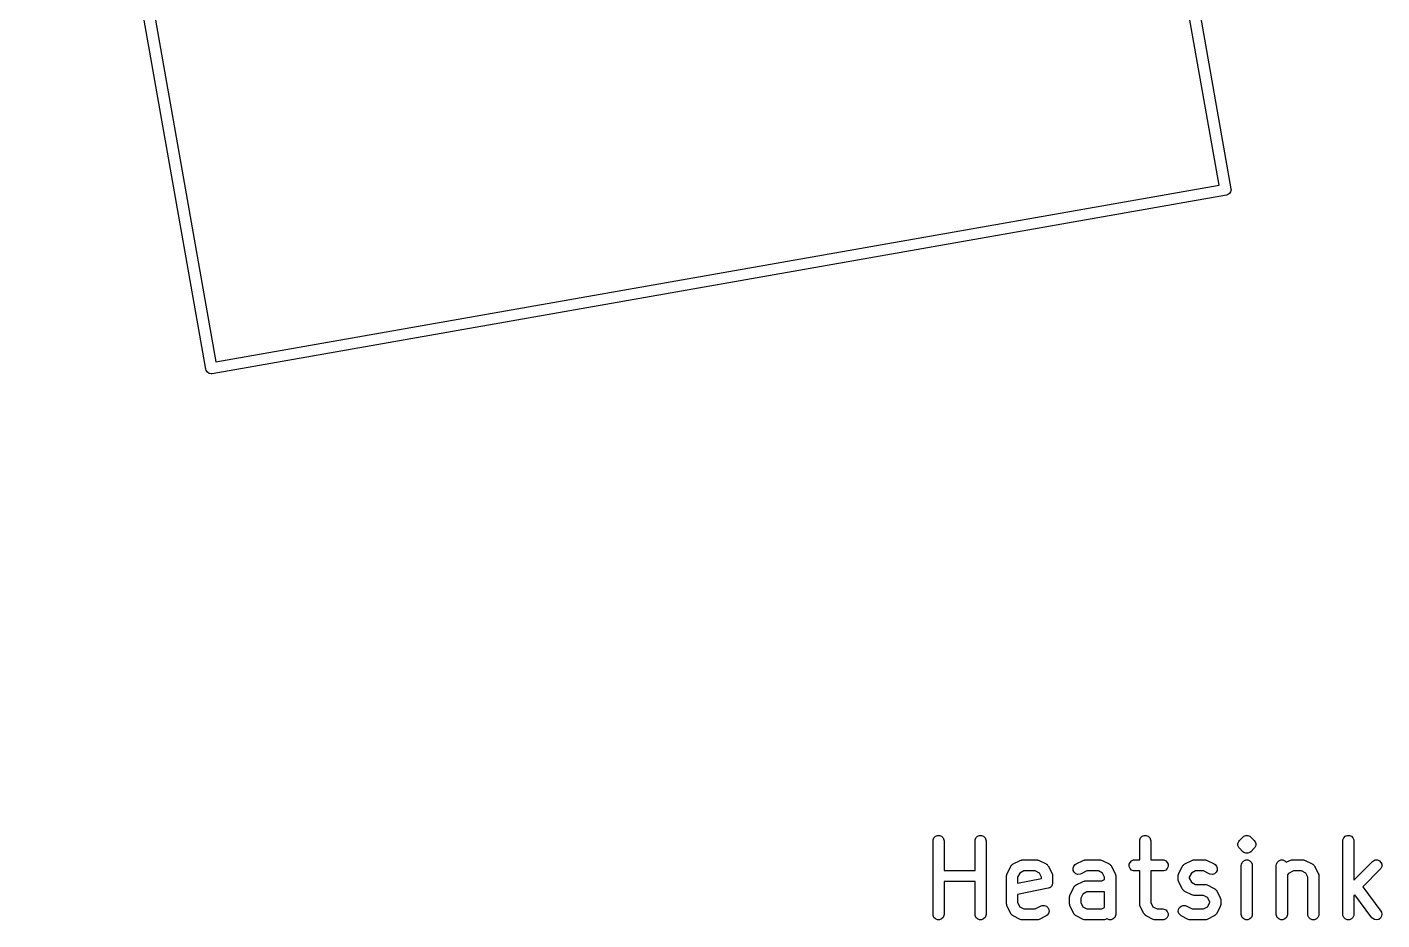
# Model space of a CAD drawing. Extents: x 2.7 to 14.1, y -9.5 to -1.1.
# Drawn here: x 8.771 to 9.497, y -7.531 to -7.053 of the extents above; entities that cross this region are included whole.
import ezdxf

# ---------------------------------------------------------------- set-up
doc = ezdxf.new("R2010")
doc.units = 0
doc.header["$MEASUREMENT"] = 0
doc.layers.add('BLACK', color=7, linetype='CONTINUOUS')

msp = doc.modelspace()

# ---------------------------------------------------------------- linework, layer by layer
at = {"layer": 'BLACK', "linetype": 'CONTINUOUS'}
for p, q in [((9.32009, -6.59646), (9.4158, -7.13926)), ((9.40947, -7.13738), (9.31478, -6.60039)), ((8.86717, -7.236), (8.77146, -6.69319)), ((8.77779, -6.69508), (8.87248, -7.23207)), ((8.87248, -7.23207), (9.40947, -7.13738)), ((9.41493, -7.14191), (9.41396, -7.14253)), ((9.41559, -7.14097), (9.41493, -7.14191)), ((9.41584, -7.13984), (9.41559, -7.14097)), ((9.4158, -7.13926), (9.41584, -7.13984)), ((9.41584, -7.13984), (9.41584, -7.13984)), ((9.4134, -7.14268), (8.87059, -7.2384)), ((9.41396, -7.14253), (9.4134, -7.14268)), ((8.86733, -7.23656), (8.86717, -7.236)), ((8.86795, -7.23753), (8.86733, -7.23656)), ((8.86889, -7.23819), (8.86795, -7.23753)), ((8.87002, -7.23844), (8.86889, -7.23819)), ((8.87059, -7.2384), (8.87002, -7.23844)), ((8.87002, -7.23844), (8.87002, -7.23844)), ((9.25634, -7.48861), (9.2564, -7.48803)), ((9.25634, -7.52798), (9.25634, -7.48861)), ((9.2564, -7.48803), (9.25684, -7.48697)), ((9.25684, -7.48697), (9.25765, -7.48615)), ((9.25765, -7.48615), (9.25872, -7.48571)), ((9.25872, -7.48571), (9.25987, -7.48571)), ((9.25987, -7.48571), (9.26093, -7.48615)), ((9.26093, -7.48615), (9.26175, -7.48697)), ((9.26175, -7.48697), (9.26219, -7.48803)), ((9.26219, -7.48803), (9.26224, -7.48861)), ((9.26224, -7.48861), (9.26224, -7.5044)), ((9.27884, -7.48861), (9.27889, -7.48803)), ((9.27884, -7.5044), (9.27884, -7.48861)), ((9.27889, -7.48803), (9.27933, -7.48697)), ((9.27933, -7.48697), (9.28015, -7.48615)), ((9.28015, -7.48615), (9.28121, -7.48571)), ((9.28121, -7.48571), (9.28236, -7.48571)), ((9.28236, -7.48571), (9.28343, -7.48615)), ((9.28343, -7.48615), (9.28424, -7.48697)), ((9.28424, -7.48697), (9.28468, -7.48803)), ((9.28468, -7.48803), (9.28474, -7.48861)), ((9.28474, -7.48861), (9.28474, -7.52798)), ((9.36695, -7.48861), (9.36701, -7.48803)), ((9.36695, -7.49878), (9.36695, -7.48861)), ((9.36701, -7.48803), (9.36745, -7.48697)), ((9.36745, -7.48697), (9.36826, -7.48615)), ((9.36826, -7.48615), (9.36933, -7.48571)), ((9.36933, -7.48571), (9.37048, -7.48571)), ((9.37048, -7.48571), (9.37154, -7.48615)), ((9.37154, -7.48615), (9.37236, -7.48697)), ((9.37236, -7.48697), (9.3728, -7.48803)), ((9.3728, -7.48803), (9.37286, -7.48861)), ((9.37286, -7.48861), (9.37286, -7.49878)), ((9.4195, -7.48991), (9.41994, -7.48884)), ((9.4195, -7.49106), (9.4195, -7.48991)), ((9.41994, -7.48884), (9.42031, -7.48839)), ((9.42031, -7.48839), (9.42218, -7.48652)), ((9.42218, -7.48652), (9.42263, -7.48615)), ((9.42263, -7.48615), (9.42369, -7.48571)), ((9.42369, -7.48571), (9.42485, -7.48571)), ((9.42485, -7.48571), (9.42485, -7.48571)), ((9.42485, -7.48571), (9.42591, -7.48615)), ((9.42591, -7.48615), (9.42636, -7.48652)), ((9.42636, -7.48652), (9.42823, -7.48839)), ((9.42823, -7.48839), (9.4286, -7.48884)), ((9.4286, -7.48884), (9.42874, -7.48918)), ((9.42874, -7.48918), (9.42904, -7.48991)), ((9.42904, -7.48991), (9.42904, -7.49106)), ((9.47569, -7.48861), (9.47574, -7.48803)), ((9.47569, -7.52798), (9.47569, -7.48861)), ((9.47574, -7.48803), (9.47618, -7.48697)), ((9.47618, -7.48697), (9.477, -7.48615)), ((9.477, -7.48615), (9.47806, -7.48571)), ((9.47806, -7.48571), (9.47922, -7.48571)), ((9.47922, -7.48571), (9.48028, -7.48615)), ((9.48028, -7.48615), (9.48109, -7.48697)), ((9.48109, -7.48697), (9.48154, -7.48803)), ((9.48154, -7.48803), (9.48159, -7.48861)), ((9.48159, -7.48861), (9.48159, -7.5096)), ((9.41994, -7.49212), (9.4195, -7.49106)), ((9.42031, -7.49257), (9.41994, -7.49212)), ((9.42218, -7.49444), (9.42031, -7.49257)), ((9.42263, -7.49481), (9.42218, -7.49444)), ((9.42369, -7.49525), (9.42263, -7.49481)), ((9.42485, -7.49525), (9.42369, -7.49525)), ((9.42369, -7.49525), (9.42369, -7.49525)), ((9.42591, -7.49481), (9.42485, -7.49525)), ((9.42485, -7.49525), (9.42485, -7.49525)), ((9.42636, -7.49444), (9.42591, -7.49481)), ((9.42823, -7.49257), (9.42636, -7.49444)), ((9.4286, -7.49212), (9.42823, -7.49257)), ((9.42904, -7.49106), (9.4286, -7.49212)), ((9.26224, -7.5044), (9.27884, -7.5044)), ((9.29602, -7.50603), (9.2979, -7.50228)), ((9.2979, -7.50228), (9.29796, -7.50219)), ((9.29796, -7.50219), (9.29797, -7.50214)), ((9.29797, -7.50214), (9.29802, -7.50209)), ((9.29802, -7.50209), (9.2982, -7.50179)), ((9.2982, -7.50179), (9.29848, -7.50155)), ((9.29848, -7.50155), (9.29873, -7.50127)), ((9.29873, -7.50127), (9.29902, -7.50109)), ((9.29902, -7.50109), (9.29907, -7.50104)), ((9.29907, -7.50104), (9.29912, -7.50102)), ((9.29912, -7.50102), (9.29922, -7.50096)), ((9.29922, -7.50096), (9.30297, -7.49909)), ((9.30498, -7.50468), (9.30274, -7.50581)), ((9.30297, -7.49909), (9.30351, -7.49888)), ((9.30351, -7.49888), (9.30361, -7.49887)), ((9.30361, -7.49887), (9.30371, -7.49883)), ((9.30371, -7.49883), (9.30429, -7.49878)), ((9.30429, -7.49878), (9.31178, -7.49878)), ((9.31109, -7.50468), (9.30498, -7.50468)), ((9.31333, -7.50581), (9.31109, -7.50468)), ((9.31178, -7.49878), (9.31236, -7.49883)), ((9.31236, -7.49883), (9.31246, -7.49887)), ((9.31246, -7.49887), (9.31256, -7.49888)), ((9.31256, -7.49888), (9.31311, -7.49909)), ((9.31311, -7.49909), (9.31685, -7.50096)), ((9.31685, -7.50096), (9.31695, -7.50102)), ((9.31695, -7.50102), (9.317, -7.50104)), ((9.317, -7.50104), (9.31705, -7.50109)), ((9.31705, -7.50109), (9.31734, -7.50127)), ((9.31734, -7.50127), (9.31759, -7.50155)), ((9.31759, -7.50155), (9.31787, -7.50179)), ((9.31787, -7.50179), (9.31805, -7.50209)), ((9.31805, -7.50209), (9.3181, -7.50214)), ((9.3181, -7.50214), (9.31811, -7.50219)), ((9.31811, -7.50219), (9.31818, -7.50228)), ((9.31818, -7.50228), (9.32005, -7.50603)), ((9.33135, -7.50324), (9.33172, -7.50214)), ((9.33143, -7.50439), (9.33135, -7.50324)), ((9.33195, -7.50542), (9.33143, -7.50439)), ((9.33172, -7.50214), (9.33247, -7.50127)), ((9.33247, -7.50127), (9.33296, -7.50096)), ((9.33296, -7.50096), (9.33671, -7.49909)), ((9.33873, -7.50468), (9.3356, -7.50625)), ((9.33671, -7.49909), (9.33725, -7.49888)), ((9.33725, -7.49888), (9.33736, -7.49887)), ((9.33736, -7.49887), (9.33746, -7.49883)), ((9.33746, -7.49883), (9.33803, -7.49878)), ((9.33803, -7.49878), (9.34553, -7.49878)), ((9.34483, -7.50468), (9.33873, -7.50468)), ((9.34708, -7.50581), (9.34483, -7.50468)), ((9.34553, -7.49878), (9.34611, -7.49883)), ((9.34611, -7.49883), (9.3462, -7.49887)), ((9.3462, -7.49887), (9.34631, -7.49888)), ((9.34631, -7.49888), (9.34685, -7.49909)), ((9.34685, -7.49909), (9.3506, -7.50096)), ((9.3506, -7.50096), (9.3507, -7.50102)), ((9.3507, -7.50102), (9.35074, -7.50104)), ((9.35074, -7.50104), (9.3508, -7.50109)), ((9.3508, -7.50109), (9.35109, -7.50127)), ((9.35109, -7.50127), (9.35133, -7.50155)), ((9.35133, -7.50155), (9.35161, -7.50179)), ((9.35161, -7.50179), (9.3518, -7.50209)), ((9.3518, -7.50209), (9.35185, -7.50214)), ((9.35185, -7.50214), (9.35186, -7.50219)), ((9.35186, -7.50219), (9.35192, -7.50228)), ((9.35192, -7.50228), (9.3538, -7.50603)), ((9.36138, -7.50115), (9.36182, -7.50009)), ((9.36138, -7.50231), (9.36138, -7.50115)), ((9.36182, -7.50337), (9.36138, -7.50231)), ((9.36182, -7.50009), (9.36264, -7.49928)), ((9.36264, -7.50419), (9.36182, -7.50337)), ((9.36264, -7.49928), (9.3637, -7.49883)), ((9.3637, -7.50463), (9.36264, -7.50419)), ((9.3637, -7.49883), (9.36428, -7.49878)), ((9.36428, -7.50468), (9.3637, -7.50463)), ((9.36428, -7.49878), (9.36695, -7.49878)), ((9.36695, -7.50468), (9.36428, -7.50468)), ((9.36695, -7.52235), (9.36695, -7.50468)), ((9.37286, -7.49878), (9.37928, -7.49878)), ((9.37928, -7.50468), (9.37286, -7.50468)), ((9.37286, -7.50468), (9.37286, -7.52166)), ((9.37928, -7.49878), (9.37985, -7.49883)), ((9.37985, -7.50463), (9.37928, -7.50468)), ((9.37985, -7.49883), (9.38092, -7.49928)), ((9.38092, -7.50419), (9.37985, -7.50463)), ((9.38092, -7.49928), (9.38173, -7.50009)), ((9.38173, -7.50337), (9.38092, -7.50419)), ((9.38173, -7.50009), (9.38217, -7.50115)), ((9.38217, -7.50231), (9.38173, -7.50337)), ((9.38217, -7.50115), (9.38217, -7.50231)), ((9.38788, -7.50603), (9.38976, -7.50228)), ((9.38976, -7.50228), (9.38982, -7.50219)), ((9.38982, -7.50219), (9.38983, -7.50214)), ((9.38983, -7.50214), (9.38988, -7.50209)), ((9.38988, -7.50209), (9.39007, -7.50179)), ((9.39007, -7.50179), (9.39035, -7.50155)), ((9.39035, -7.50155), (9.39059, -7.50127)), ((9.39059, -7.50127), (9.39088, -7.50109)), ((9.39088, -7.50109), (9.39094, -7.50104)), ((9.39094, -7.50104), (9.39098, -7.50102)), ((9.39098, -7.50102), (9.39108, -7.50096)), ((9.39108, -7.50096), (9.39483, -7.49909)), ((9.39685, -7.50468), (9.3946, -7.50581)), ((9.39483, -7.49909), (9.39537, -7.49888)), ((9.39537, -7.49888), (9.39548, -7.49887)), ((9.39548, -7.49887), (9.39557, -7.49883)), ((9.39557, -7.49883), (9.39615, -7.49878)), ((9.39615, -7.49878), (9.40177, -7.49878)), ((9.40108, -7.50468), (9.39685, -7.50468)), ((9.4042, -7.50625), (9.40108, -7.50468)), ((9.40177, -7.49878), (9.40235, -7.49883)), ((9.40235, -7.49883), (9.40245, -7.49887)), ((9.40245, -7.49887), (9.40255, -7.49888)), ((9.40255, -7.49888), (9.40309, -7.49909)), ((9.40309, -7.49909), (9.40684, -7.50096)), ((9.40684, -7.50096), (9.40733, -7.50127)), ((9.40733, -7.50127), (9.40809, -7.50214)), ((9.40837, -7.50439), (9.40786, -7.50542)), ((9.40809, -7.50214), (9.40845, -7.50324)), ((9.40845, -7.50324), (9.40837, -7.50439)), ((9.42132, -7.50173), (9.42137, -7.50115)), ((9.42132, -7.52798), (9.42132, -7.50173)), ((9.42137, -7.50115), (9.42182, -7.50009)), ((9.42182, -7.50009), (9.42263, -7.49928)), ((9.42263, -7.49928), (9.42369, -7.49883)), ((9.42369, -7.49883), (9.42485, -7.49883)), ((9.42485, -7.49883), (9.42591, -7.49928)), ((9.42591, -7.49928), (9.42673, -7.50009)), ((9.42673, -7.50009), (9.42717, -7.50115)), ((9.42717, -7.50115), (9.42722, -7.50173)), ((9.42722, -7.50173), (9.42722, -7.52798)), ((9.44007, -7.50173), (9.44012, -7.50115)), ((9.44007, -7.52798), (9.44007, -7.50173)), ((9.44012, -7.50115), (9.44056, -7.50009)), ((9.44056, -7.50009), (9.44138, -7.49928)), ((9.44138, -7.49928), (9.44244, -7.49883)), ((9.44244, -7.49883), (9.44359, -7.49883)), ((9.44359, -7.49883), (9.44466, -7.49928)), ((9.44466, -7.49928), (9.44542, -7.50004)), ((9.44542, -7.50004), (9.44732, -7.49909)), ((9.44934, -7.50468), (9.44664, -7.50603)), ((9.44732, -7.49909), (9.44786, -7.49888)), ((9.44786, -7.49888), (9.44797, -7.49887)), ((9.44797, -7.49887), (9.44807, -7.49883)), ((9.44807, -7.49883), (9.44864, -7.49878)), ((9.44864, -7.49878), (9.45427, -7.49878)), ((9.45357, -7.50468), (9.44934, -7.50468)), ((9.45582, -7.50581), (9.45357, -7.50468)), ((9.45427, -7.49878), (9.45484, -7.49883)), ((9.45484, -7.49883), (9.45494, -7.49887)), ((9.45494, -7.49887), (9.45505, -7.49888)), ((9.45505, -7.49888), (9.45559, -7.49909)), ((9.45559, -7.49909), (9.45934, -7.50096)), ((9.45934, -7.50096), (9.45943, -7.50102)), ((9.45943, -7.50102), (9.45948, -7.50104)), ((9.45948, -7.50104), (9.45954, -7.50109)), ((9.45954, -7.50109), (9.45983, -7.50127)), ((9.45983, -7.50127), (9.46007, -7.50155)), ((9.46007, -7.50155), (9.46035, -7.50179)), ((9.46035, -7.50179), (9.46053, -7.50209)), ((9.46053, -7.50209), (9.46058, -7.50214)), ((9.46058, -7.50214), (9.4606, -7.50219)), ((9.4606, -7.50219), (9.46066, -7.50228)), ((9.46066, -7.50228), (9.46253, -7.50603)), ((9.48159, -7.5096), (9.49155, -7.49964)), ((9.49573, -7.50382), (9.48629, -7.51326)), ((9.49155, -7.49964), (9.492, -7.49928)), ((9.492, -7.49928), (9.49306, -7.49883)), ((9.49306, -7.49883), (9.49421, -7.49883)), ((9.49421, -7.49883), (9.49528, -7.49928)), ((9.49528, -7.49928), (9.49609, -7.50009)), ((9.49609, -7.50337), (9.49573, -7.50382)), ((9.49609, -7.50009), (9.49653, -7.50115)), ((9.49653, -7.50231), (9.49609, -7.50337)), ((9.49653, -7.50115), (9.49653, -7.50231)), ((9.27884, -7.51031), (9.26224, -7.51031)), ((9.26224, -7.51031), (9.26224, -7.52798)), ((9.27884, -7.52798), (9.27884, -7.51031)), ((9.29571, -7.50735), (9.29577, -7.50678)), ((9.29571, -7.52235), (9.29571, -7.50735)), ((9.29577, -7.50678), (9.29581, -7.50668)), ((9.29581, -7.50657), (9.29602, -7.50603)), ((9.29581, -7.50668), (9.29581, -7.50657)), ((9.30274, -7.50581), (9.30161, -7.50805)), ((9.30161, -7.50805), (9.30161, -7.51125)), ((9.30161, -7.51125), (9.31446, -7.50868)), ((9.31446, -7.50805), (9.31333, -7.50581)), ((9.31446, -7.50868), (9.31446, -7.50805)), ((9.32014, -7.51223), (9.31998, -7.51247)), ((9.32005, -7.50603), (9.32026, -7.50657)), ((9.32019, -7.51195), (9.32014, -7.51223)), ((9.32031, -7.51168), (9.32019, -7.51195)), ((9.32026, -7.50657), (9.32026, -7.50668)), ((9.32026, -7.50668), (9.32031, -7.50678)), ((9.32031, -7.50678), (9.32036, -7.50735)), ((9.32036, -7.5111), (9.32031, -7.51168)), ((9.32036, -7.50735), (9.32036, -7.5111)), ((9.33282, -7.50617), (9.33195, -7.50542)), ((9.33391, -7.50653), (9.33282, -7.50617)), ((9.33282, -7.51229), (9.33287, -7.51227)), ((9.33287, -7.51227), (9.33296, -7.51221)), ((9.33296, -7.51221), (9.33671, -7.51034)), ((9.33506, -7.50645), (9.33391, -7.50653)), ((9.3356, -7.50625), (9.33506, -7.50645)), ((9.33671, -7.51034), (9.33725, -7.51013)), ((9.33725, -7.51013), (9.33736, -7.51012)), ((9.33736, -7.51012), (9.33746, -7.51008)), ((9.33746, -7.51008), (9.33803, -7.51003)), ((9.33803, -7.51003), (9.34671, -7.51003)), ((9.34671, -7.51003), (9.3482, -7.50928)), ((9.3482, -7.50805), (9.34708, -7.50581)), ((9.3482, -7.50928), (9.3482, -7.50805)), ((9.3538, -7.50603), (9.354, -7.50657)), ((9.354, -7.50657), (9.35401, -7.50668)), ((9.35401, -7.50668), (9.35405, -7.50678)), ((9.35405, -7.50678), (9.35411, -7.50735)), ((9.35411, -7.50735), (9.35411, -7.52798)), ((9.38757, -7.50735), (9.38763, -7.50678)), ((9.38757, -7.50923), (9.38757, -7.50735)), ((9.38763, -7.50981), (9.38757, -7.50923)), ((9.38763, -7.50678), (9.38767, -7.50668)), ((9.38767, -7.5099), (9.38763, -7.50981)), ((9.38767, -7.50668), (9.38768, -7.50657)), ((9.38768, -7.51001), (9.38767, -7.5099)), ((9.38768, -7.50657), (9.38788, -7.50603)), ((9.38788, -7.51055), (9.38768, -7.51001)), ((9.38976, -7.5143), (9.38788, -7.51055)), ((9.3946, -7.50581), (9.39348, -7.50805)), ((9.39348, -7.50805), (9.39348, -7.50853)), ((9.39348, -7.50853), (9.3946, -7.51078)), ((9.3946, -7.51078), (9.39685, -7.5119)), ((9.39685, -7.5119), (9.40177, -7.5119)), ((9.40177, -7.5119), (9.40235, -7.51196)), ((9.40235, -7.51196), (9.40245, -7.512)), ((9.40245, -7.512), (9.40255, -7.51201)), ((9.40255, -7.51201), (9.40309, -7.51221)), ((9.40309, -7.51221), (9.40684, -7.51409)), ((9.40474, -7.50645), (9.4042, -7.50625)), ((9.40589, -7.50653), (9.40474, -7.50645)), ((9.40699, -7.50617), (9.40589, -7.50653)), ((9.40786, -7.50542), (9.40699, -7.50617)), ((9.44664, -7.50603), (9.44597, -7.5067)), ((9.44597, -7.5067), (9.44597, -7.52798)), ((9.45694, -7.50805), (9.45582, -7.50581)), ((9.45694, -7.52798), (9.45694, -7.50805)), ((9.46253, -7.50603), (9.46274, -7.50657)), ((9.46274, -7.50657), (9.46275, -7.50668)), ((9.46275, -7.50668), (9.46279, -7.50678)), ((9.46279, -7.50678), (9.46284, -7.50735)), ((9.46284, -7.50735), (9.46284, -7.52798)), ((9.31799, -7.514), (9.30161, -7.51727)), ((9.30161, -7.51727), (9.30161, -7.52166)), ((9.31854, -7.51383), (9.31799, -7.514)), ((9.31878, -7.51367), (9.31854, -7.51383)), ((9.31905, -7.51356), (9.31878, -7.51367)), ((9.31926, -7.51335), (9.31905, -7.51356)), ((9.3195, -7.51319), (9.31926, -7.51335)), ((9.31966, -7.51295), (9.3195, -7.51319)), ((9.31986, -7.51274), (9.31966, -7.51295)), ((9.31998, -7.51247), (9.31986, -7.51274)), ((9.32945, -7.5186), (9.32951, -7.51803)), ((9.32945, -7.52235), (9.32945, -7.5186)), ((9.32951, -7.51803), (9.32955, -7.51793)), ((9.32955, -7.51793), (9.32956, -7.51782)), ((9.32956, -7.51782), (9.32977, -7.51728)), ((9.32977, -7.51728), (9.33164, -7.51353)), ((9.33164, -7.51353), (9.3317, -7.51344)), ((9.3317, -7.51344), (9.33172, -7.51339)), ((9.33172, -7.51339), (9.33177, -7.51333)), ((9.33177, -7.51333), (9.33195, -7.51304)), ((9.33195, -7.51304), (9.33223, -7.5128)), ((9.33223, -7.5128), (9.33247, -7.51252)), ((9.33247, -7.51252), (9.33276, -7.51234)), ((9.33276, -7.51234), (9.33282, -7.51229)), ((9.33648, -7.51705), (9.33536, -7.5193)), ((9.33536, -7.5193), (9.33536, -7.52166)), ((9.33873, -7.51593), (9.33648, -7.51705)), ((9.34741, -7.51593), (9.33873, -7.51593)), ((9.34798, -7.51587), (9.34741, -7.51593)), ((9.34808, -7.51583), (9.34798, -7.51587)), ((9.34819, -7.51583), (9.34808, -7.51583)), ((9.3482, -7.51582), (9.34819, -7.51583)), ((9.3482, -7.52428), (9.3482, -7.51582)), ((9.38982, -7.5144), (9.38976, -7.5143)), ((9.38983, -7.51444), (9.38982, -7.5144)), ((9.38988, -7.5145), (9.38983, -7.51444)), ((9.39007, -7.51479), (9.38988, -7.5145)), ((9.39035, -7.51503), (9.39007, -7.51479)), ((9.39059, -7.51531), (9.39035, -7.51503)), ((9.39088, -7.5155), (9.39059, -7.51531)), ((9.39094, -7.51554), (9.39088, -7.5155)), ((9.39098, -7.51556), (9.39094, -7.51554)), ((9.39108, -7.51562), (9.39098, -7.51556)), ((9.39483, -7.51749), (9.39108, -7.51562)), ((9.39537, -7.5177), (9.39483, -7.51749)), ((9.39548, -7.51771), (9.39537, -7.5177)), ((9.39557, -7.51775), (9.39548, -7.51771)), ((9.39615, -7.51781), (9.39557, -7.51775)), ((9.40108, -7.51781), (9.39615, -7.51781)), ((9.40332, -7.51893), (9.40108, -7.51781)), ((9.40445, -7.52118), (9.40332, -7.51893)), ((9.40684, -7.51409), (9.40694, -7.51415)), ((9.40694, -7.51415), (9.40699, -7.51416)), ((9.40699, -7.51416), (9.40704, -7.51421)), ((9.40704, -7.51421), (9.40733, -7.5144)), ((9.40733, -7.5144), (9.40758, -7.51468)), ((9.40758, -7.51468), (9.40786, -7.51492)), ((9.40786, -7.51492), (9.40804, -7.51521)), ((9.40804, -7.51521), (9.40809, -7.51527)), ((9.40809, -7.51527), (9.4081, -7.51531)), ((9.4081, -7.51531), (9.40816, -7.51541)), ((9.40816, -7.51541), (9.41004, -7.51916)), ((9.41004, -7.51916), (9.41025, -7.5197)), ((9.48207, -7.51747), (9.48159, -7.51795)), ((9.48159, -7.51795), (9.48159, -7.52798)), ((9.49127, -7.52975), (9.48207, -7.51747)), ((9.48629, -7.51326), (9.496, -7.52621)), ((9.29577, -7.52293), (9.29571, -7.52235)), ((9.29581, -7.52303), (9.29577, -7.52293)), ((9.29581, -7.52313), (9.29581, -7.52303)), ((9.29602, -7.52367), (9.29581, -7.52313)), ((9.2979, -7.52742), (9.29602, -7.52367)), ((9.30161, -7.52166), (9.30274, -7.5239)), ((9.30274, -7.5239), (9.30498, -7.52502)), ((9.30498, -7.52502), (9.31109, -7.52502)), ((9.31109, -7.52502), (9.31421, -7.52346)), ((9.31421, -7.52346), (9.31475, -7.52325)), ((9.31475, -7.52325), (9.3159, -7.52317)), ((9.3159, -7.52317), (9.317, -7.52354)), ((9.317, -7.52354), (9.31787, -7.52429)), ((9.31787, -7.52429), (9.31838, -7.52532)), ((9.31846, -7.52647), (9.3181, -7.52756)), ((9.31838, -7.52532), (9.31846, -7.52647)), ((9.32951, -7.52293), (9.32945, -7.52235)), ((9.32955, -7.52303), (9.32951, -7.52293)), ((9.32956, -7.52313), (9.32955, -7.52303)), ((9.32977, -7.52367), (9.32956, -7.52313)), ((9.33164, -7.52742), (9.32977, -7.52367)), ((9.33536, -7.52166), (9.33648, -7.5239)), ((9.33648, -7.5239), (9.33873, -7.52502)), ((9.33873, -7.52502), (9.34671, -7.52502)), ((9.34671, -7.52502), (9.3482, -7.52428)), ((9.36701, -7.52293), (9.36695, -7.52235)), ((9.36705, -7.52303), (9.36701, -7.52293)), ((9.36705, -7.52313), (9.36705, -7.52303)), ((9.36726, -7.52367), (9.36705, -7.52313)), ((9.36914, -7.52742), (9.36726, -7.52367)), ((9.37286, -7.52166), (9.37398, -7.5239)), ((9.37398, -7.5239), (9.37622, -7.52502)), ((9.37622, -7.52502), (9.37928, -7.52502)), ((9.37928, -7.52502), (9.37985, -7.52508)), ((9.37985, -7.52508), (9.38092, -7.52552)), ((9.38092, -7.52552), (9.38173, -7.52634)), ((9.38173, -7.52634), (9.38217, -7.5274)), ((9.3876, -7.52647), (9.38768, -7.52532)), ((9.38796, -7.52756), (9.3876, -7.52647)), ((9.38768, -7.52532), (9.38819, -7.52429)), ((9.38819, -7.52429), (9.38906, -7.52354)), ((9.38906, -7.52354), (9.39016, -7.52317)), ((9.39016, -7.52317), (9.3913, -7.52325)), ((9.3913, -7.52325), (9.39185, -7.52346)), ((9.39185, -7.52346), (9.39497, -7.52502)), ((9.39497, -7.52502), (9.40108, -7.52502)), ((9.40108, -7.52502), (9.40332, -7.5239)), ((9.40332, -7.5239), (9.40445, -7.52166)), ((9.40445, -7.52166), (9.40445, -7.52118)), ((9.41004, -7.52367), (9.40816, -7.52742)), ((9.41025, -7.52313), (9.41004, -7.52367)), ((9.41025, -7.5197), (9.41025, -7.5198)), ((9.41025, -7.5198), (9.41029, -7.5199)), ((9.41029, -7.52293), (9.41025, -7.52303)), ((9.41025, -7.52303), (9.41025, -7.52313)), ((9.41029, -7.5199), (9.41035, -7.52048)), ((9.41035, -7.52235), (9.41029, -7.52293)), ((9.41035, -7.52048), (9.41035, -7.52235)), ((9.496, -7.52621), (9.4963, -7.5267)), ((9.4963, -7.5267), (9.49659, -7.52782)), ((9.2564, -7.52855), (9.25634, -7.52798)), ((9.25684, -7.52962), (9.2564, -7.52855)), ((9.25765, -7.53043), (9.25684, -7.52962)), ((9.25872, -7.53087), (9.25765, -7.53043)), ((9.25987, -7.53087), (9.25872, -7.53087)), ((9.26093, -7.53043), (9.25987, -7.53087)), ((9.26175, -7.52962), (9.26093, -7.53043)), ((9.26219, -7.52855), (9.26175, -7.52962)), ((9.26224, -7.52798), (9.26219, -7.52855)), ((9.27889, -7.52855), (9.27884, -7.52798)), ((9.27933, -7.52962), (9.27889, -7.52855)), ((9.28015, -7.53043), (9.27933, -7.52962)), ((9.28121, -7.53087), (9.28015, -7.53043)), ((9.28236, -7.53087), (9.28121, -7.53087)), ((9.28343, -7.53043), (9.28236, -7.53087)), ((9.28424, -7.52962), (9.28343, -7.53043)), ((9.28468, -7.52855), (9.28424, -7.52962)), ((9.28474, -7.52798), (9.28468, -7.52855)), ((9.29796, -7.52752), (9.2979, -7.52742)), ((9.29797, -7.52756), (9.29796, -7.52752)), ((9.29802, -7.52762), (9.29797, -7.52756)), ((9.2982, -7.52791), (9.29802, -7.52762)), ((9.29848, -7.52816), (9.2982, -7.52791)), ((9.29873, -7.52844), (9.29848, -7.52816)), ((9.29902, -7.52862), (9.29873, -7.52844)), ((9.29907, -7.52867), (9.29902, -7.52862)), ((9.29912, -7.52868), (9.29907, -7.52867)), ((9.29922, -7.52874), (9.29912, -7.52868)), ((9.30297, -7.53062), (9.29922, -7.52874)), ((9.30351, -7.53083), (9.30297, -7.53062)), ((9.30361, -7.53083), (9.30351, -7.53083)), ((9.30371, -7.53087), (9.30361, -7.53083)), ((9.30429, -7.53093), (9.30371, -7.53087)), ((9.31178, -7.53093), (9.30429, -7.53093)), ((9.31236, -7.53087), (9.31178, -7.53093)), ((9.31246, -7.53083), (9.31236, -7.53087)), ((9.31256, -7.53083), (9.31246, -7.53083)), ((9.31311, -7.53062), (9.31256, -7.53083)), ((9.31685, -7.52874), (9.31311, -7.53062)), ((9.31734, -7.52844), (9.31685, -7.52874)), ((9.3181, -7.52756), (9.31734, -7.52844)), ((9.3317, -7.52752), (9.33164, -7.52742)), ((9.33172, -7.52756), (9.3317, -7.52752)), ((9.33177, -7.52762), (9.33172, -7.52756)), ((9.33195, -7.52791), (9.33177, -7.52762)), ((9.33223, -7.52816), (9.33195, -7.52791)), ((9.33247, -7.52844), (9.33223, -7.52816)), ((9.33276, -7.52862), (9.33247, -7.52844)), ((9.33282, -7.52867), (9.33276, -7.52862)), ((9.33287, -7.52868), (9.33282, -7.52867)), ((9.33296, -7.52874), (9.33287, -7.52868)), ((9.33671, -7.53062), (9.33296, -7.52874)), ((9.33725, -7.53083), (9.33671, -7.53062)), ((9.33736, -7.53083), (9.33725, -7.53083)), ((9.33746, -7.53087), (9.33736, -7.53083)), ((9.33803, -7.53093), (9.33746, -7.53087)), ((9.34741, -7.53093), (9.33803, -7.53093)), ((9.34798, -7.53087), (9.34741, -7.53093)), ((9.34808, -7.53083), (9.34798, -7.53087)), ((9.34819, -7.53083), (9.34808, -7.53083)), ((9.34873, -7.53062), (9.34819, -7.53083)), ((9.34938, -7.53029), (9.34873, -7.53062)), ((9.34951, -7.53043), (9.34938, -7.53029)), ((9.35058, -7.53087), (9.34951, -7.53043)), ((9.35173, -7.53087), (9.35058, -7.53087)), ((9.3528, -7.53043), (9.35173, -7.53087)), ((9.35361, -7.52962), (9.3528, -7.53043)), ((9.35405, -7.52855), (9.35361, -7.52962)), ((9.35411, -7.52798), (9.35405, -7.52855)), ((9.3692, -7.52752), (9.36914, -7.52742)), ((9.36921, -7.52756), (9.3692, -7.52752)), ((9.36926, -7.52762), (9.36921, -7.52756)), ((9.36944, -7.52791), (9.36926, -7.52762)), ((9.36972, -7.52816), (9.36944, -7.52791)), ((9.36997, -7.52844), (9.36972, -7.52816)), ((9.37026, -7.52862), (9.36997, -7.52844)), ((9.37032, -7.52867), (9.37026, -7.52862)), ((9.37036, -7.52868), (9.37032, -7.52867)), ((9.37046, -7.52874), (9.37036, -7.52868)), ((9.37421, -7.53062), (9.37046, -7.52874)), ((9.37475, -7.53083), (9.37421, -7.53062)), ((9.37485, -7.53083), (9.37475, -7.53083)), ((9.37495, -7.53087), (9.37485, -7.53083)), ((9.37553, -7.53093), (9.37495, -7.53087)), ((9.37928, -7.53093), (9.37553, -7.53093)), ((9.37985, -7.53087), (9.37928, -7.53093)), ((9.38092, -7.53043), (9.37985, -7.53087)), ((9.38173, -7.52962), (9.38092, -7.53043)), ((9.38217, -7.52855), (9.38173, -7.52962)), ((9.38217, -7.5274), (9.38217, -7.52855)), ((9.38871, -7.52844), (9.38796, -7.52756)), ((9.3892, -7.52874), (9.38871, -7.52844)), ((9.39295, -7.53062), (9.3892, -7.52874)), ((9.39349, -7.53083), (9.39295, -7.53062)), ((9.3936, -7.53083), (9.39349, -7.53083)), ((9.3937, -7.53087), (9.3936, -7.53083)), ((9.39427, -7.53093), (9.3937, -7.53087)), ((9.40177, -7.53093), (9.39427, -7.53093)), ((9.40235, -7.53087), (9.40177, -7.53093)), ((9.40245, -7.53083), (9.40235, -7.53087)), ((9.40255, -7.53083), (9.40245, -7.53083)), ((9.40309, -7.53062), (9.40255, -7.53083)), ((9.40684, -7.52874), (9.40309, -7.53062)), ((9.40694, -7.52868), (9.40684, -7.52874)), ((9.40699, -7.52867), (9.40694, -7.52868)), ((9.40704, -7.52862), (9.40699, -7.52867)), ((9.40733, -7.52844), (9.40704, -7.52862)), ((9.40758, -7.52816), (9.40733, -7.52844)), ((9.40786, -7.52791), (9.40758, -7.52816)), ((9.40804, -7.52762), (9.40786, -7.52791)), ((9.40809, -7.52756), (9.40804, -7.52762)), ((9.4081, -7.52752), (9.40809, -7.52756)), ((9.40816, -7.52742), (9.4081, -7.52752)), ((9.42137, -7.52855), (9.42132, -7.52798)), ((9.42182, -7.52962), (9.42137, -7.52855)), ((9.42263, -7.53043), (9.42182, -7.52962)), ((9.42369, -7.53087), (9.42263, -7.53043)), ((9.42485, -7.53087), (9.42369, -7.53087)), ((9.42591, -7.53043), (9.42485, -7.53087)), ((9.42673, -7.52962), (9.42591, -7.53043)), ((9.42717, -7.52855), (9.42673, -7.52962)), ((9.42722, -7.52798), (9.42717, -7.52855)), ((9.44012, -7.52855), (9.44007, -7.52798)), ((9.44056, -7.52962), (9.44012, -7.52855)), ((9.44138, -7.53043), (9.44056, -7.52962)), ((9.44244, -7.53087), (9.44138, -7.53043)), ((9.44359, -7.53087), (9.44244, -7.53087)), ((9.44466, -7.53043), (9.44359, -7.53087)), ((9.44547, -7.52962), (9.44466, -7.53043)), ((9.44591, -7.52855), (9.44547, -7.52962)), ((9.44597, -7.52798), (9.44591, -7.52855)), ((9.457, -7.52855), (9.45694, -7.52798)), ((9.45744, -7.52962), (9.457, -7.52855)), ((9.45825, -7.53043), (9.45744, -7.52962)), ((9.45932, -7.53087), (9.45825, -7.53043)), ((9.46047, -7.53087), (9.45932, -7.53087)), ((9.46153, -7.53043), (9.46047, -7.53087)), ((9.46235, -7.52962), (9.46153, -7.53043)), ((9.46279, -7.52855), (9.46235, -7.52962)), ((9.46284, -7.52798), (9.46279, -7.52855)), ((9.47574, -7.52855), (9.47569, -7.52798)), ((9.47618, -7.52962), (9.47574, -7.52855)), ((9.477, -7.53043), (9.47618, -7.52962)), ((9.47806, -7.53087), (9.477, -7.53043)), ((9.47922, -7.53087), (9.47806, -7.53087)), ((9.48028, -7.53043), (9.47922, -7.53087)), ((9.48109, -7.52962), (9.48028, -7.53043)), ((9.48154, -7.52855), (9.48109, -7.52962)), ((9.48159, -7.52798), (9.48154, -7.52855)), ((9.49167, -7.53018), (9.49127, -7.52975)), ((9.49266, -7.53076), (9.49167, -7.53018)), ((9.4938, -7.53093), (9.49266, -7.53076)), ((9.49491, -7.53064), (9.4938, -7.53093)), ((9.49584, -7.52995), (9.49491, -7.53064)), ((9.49642, -7.52896), (9.49584, -7.52995)), ((9.49659, -7.52782), (9.49642, -7.52896))]:
    msp.add_line(p, q, dxfattribs=at)

doc.saveas('drawing.dxf')
